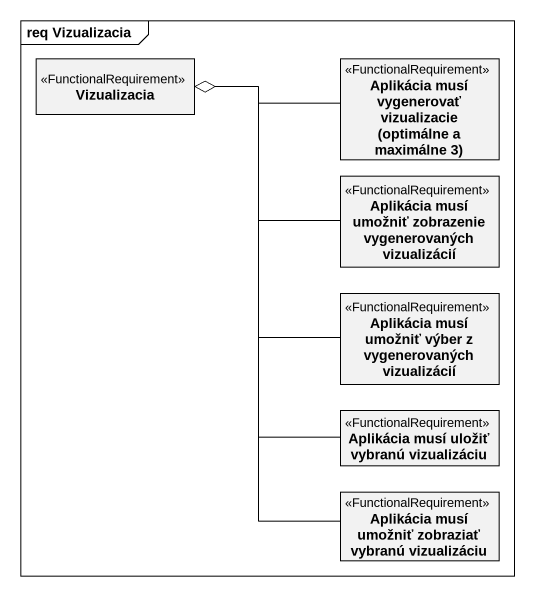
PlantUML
@startuml
mainframe req Vizualizacia
hide circle
hide empty members
class Vizualizacia <<FunctionalRequirement>>
class "Aplikácia musí vygenerovať vizualizacie (optimálne a maximálne 3)" as Aplikácia_musí_vygenerovať <<FunctionalRequirement>>
class "Aplikácia musí umožniť zobrazenie vygenerovaných vizualizácií" as Aplikácia_musí_umožniť <<FunctionalRequirement>>
class "Aplikácia musí umožniť výber z vygenerovaných vizualizácií" as Aplikácia_musí_umožniť_2 <<FunctionalRequirement>>
class "Aplikácia musí uložiť vybranú vizualizáciu" as Aplikácia_musí_uložiť <<FunctionalRequirement>>
class "Aplikácia musí umožniť zobraziať vybranú vizualizáciu" as Aplikácia_musí_umožniť_3 <<FunctionalRequirement>>
Aplikácia_musí_vygenerovať -left-o Vizualizacia
Aplikácia_musí_umožniť -left-o Vizualizacia
Aplikácia_musí_umožniť_2 -up-o Vizualizacia
Aplikácia_musí_uložiť -up-o Vizualizacia
Aplikácia_musí_umožniť_3 -up-o Vizualizacia
@enduml
